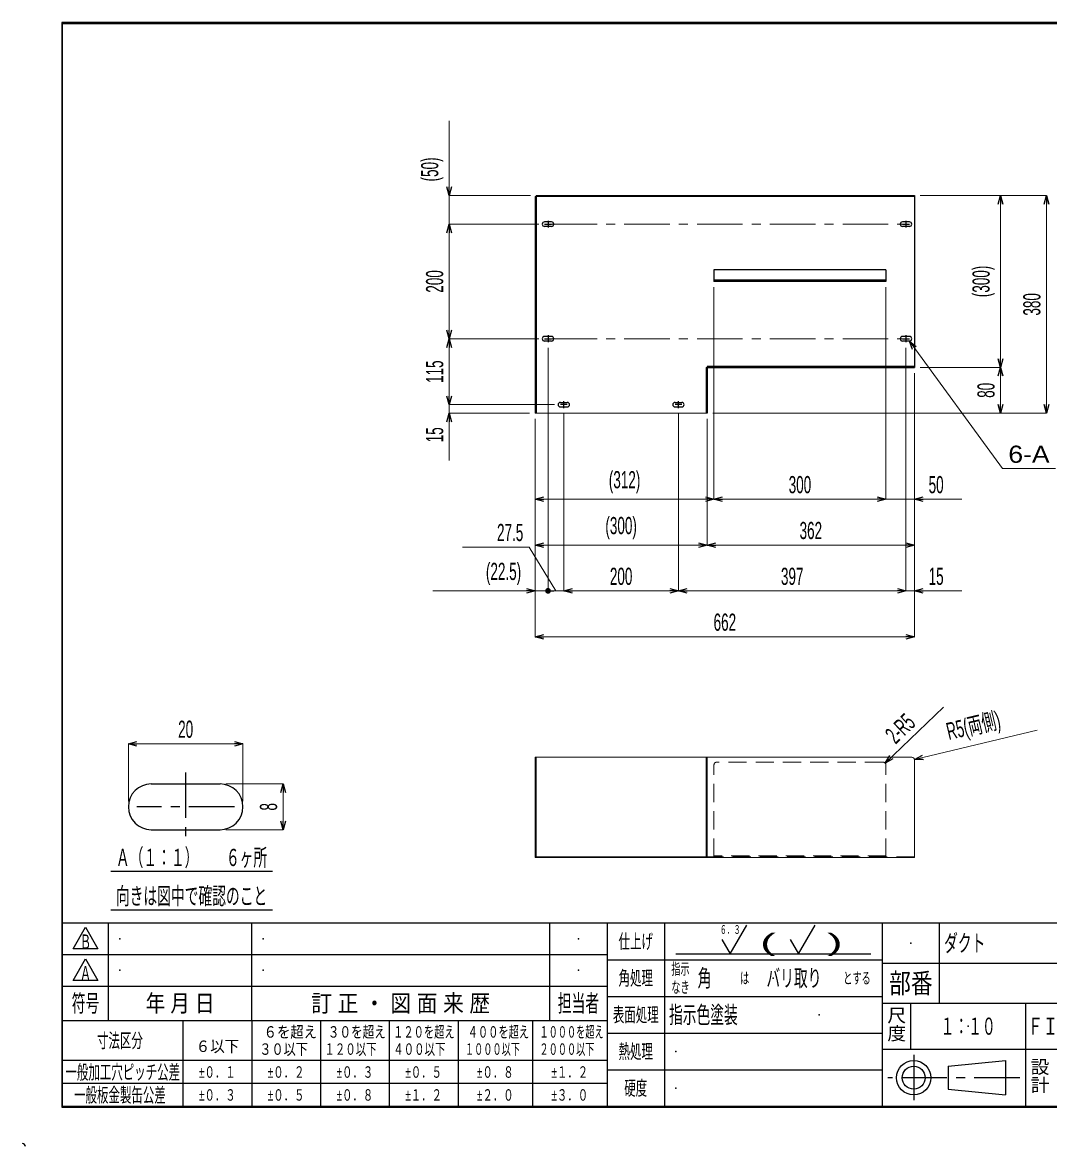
# Model space of a CAD drawing. Header units: millimetres. Extents: x -1485 to 1485, y -1050 to 1050.
# Drawn here: x -1485 to 309, y -1050 to 912 of the extents above; entities that cross this region are included whole.
import ezdxf
from ezdxf.enums import TextEntityAlignment as Align

# ---------------------------------------------------------------- set-up
doc = ezdxf.new("R2010")
doc.units = ezdxf.units.MM
doc.header["$LTSCALE"] = 2.5
doc.header["$PDSIZE"] = 1
doc.linetypes.add('CENTER', pattern=[50.8, 31.75, -6.35, 6.35, -6.35])
doc.linetypes.add('DASHED', pattern=[19.05, 12.7, -6.35])
for name, color, linetype in [('Layer0001', 7, 'Continuous'), ('Layer0012', 7, 'Continuous'), ('Layer0013', 7, 'Continuous'), ('Layer0014', 7, 'Continuous')]:
    doc.layers.add(name, color=color, linetype=linetype)
doc.styles.add('dcStyle0', font='ＭＳ Ｐゴシック', dxfattribs={"width": 0.6})
doc.styles.add('dcStyle1', font='@ＭＳ Ｐゴシック', dxfattribs={"width": 0.8})
doc.dimstyles.new('dc_Radial01', dxfattribs={"dimtxt": 30, "dimasz": 15.00113, "dimexe": 0, "dimexo": 10, "dimgap": 10, "dimtad": 3, "dimdec": 1, "dimdsep": 46, "dimtxsty": 'dcStyle0', "dimblk1": 'OPEN30', "dimblk2": 'OPEN30', "dimsah": 1, "dimcen": 0.09, "dimclrd": 4, "dimclre": 4, "dimclrt": 4, "dimadec": 0, "dimazin": 2, "dimtfac": 1, "dimtdec": 4, "dimtofl": 0, "dimtmove": 0, "dimatfit": 3, "dimfxl": 1, "dimarcsym": 1})
doc.dimstyles.new('dc_Rotated', dxfattribs={"dimtxt": 30, "dimasz": 15.00113, "dimexe": 0, "dimexo": 10, "dimgap": 10, "dimtad": 3, "dimdec": 1, "dimdsep": 46, "dimtxsty": 'dcStyle0', "dimblk1": 'OPEN30', "dimblk2": 'OPEN30', "dimsah": 1, "dimcen": 0.09, "dimclrd": 4, "dimclre": 4, "dimclrt": 4, "dimadec": 0, "dimazin": 2, "dimtfac": 1, "dimtdec": 4, "dimtmove": 0, "dimatfit": 3, "dimfxl": 1, "dimarcsym": 1})
doc.dimstyles.new('dc_Rotated_F4', dxfattribs={"dimtxt": 30, "dimasz": 15.00113, "dimexe": 0, "dimexo": 10, "dimgap": 10, "dimtad": 3, "dimdec": 1, "dimdsep": 46, "dimtxsty": 'dcStyle0', "dimblk1": 'OPEN30', "dimblk2": 'OPEN30', "dimsah": 1, "dimcen": 0.09, "dimclrd": 4, "dimclre": 4, "dimclrt": 4, "dimadec": 0, "dimazin": 2, "dimtfac": 1, "dimtdec": 4, "dimtmove": 1, "dimatfit": 3, "dimfxl": 1, "dimarcsym": 1})

# ---------------------------------------------------------------- blocks, each defined once
blk = doc.blocks.new('DC_GROUP_AAD6-2746_1')
at = {"layer": 'Layer0014', "color": 2, "style": 'dcStyle0'}
for s, width, p, p2 in [('指示', 0.55, (-353, -750), (-321, -750)), ('は', 0.55, (-233, -766), (-217, -766)), ('とする', 0.637211, (-53, -766), (-5, -766)), ('なき', 0.629933, (-353, -782), (-321, -782))]:
    blk.add_text(s, height=20, dxfattribs=dict(at, width=width)).set_placement(p, p2, align=Align.FIT)
blk = doc.blocks.new('DC_GROUP_AAD6-2746_4')
at = {"layer": 'Layer0014', "color": 2, "linetype": 'Continuous', "lineweight": 25}
for p, q in [((-1396.7, -760), (-1375, -722.5)), ((-1375, -722.5), (-1353.3, -760)), ((-1353.3, -760), (-1396.7, -760))]:
    blk.add_line(p, q, dxfattribs=at)
at = {"layer": 'Layer0014', "color": 2, "style": 'dcStyle0', "width": 0.769682}
blk.add_text('Ａ', height=25, dxfattribs=at).set_placement((-1385, -760), (-1365, -760), align=Align.FIT)
blk = doc.blocks.new('DC_GROUP_AAD6-2746_5')
at = {"layer": 'Layer0014', "color": 2, "linetype": 'Continuous', "lineweight": 25}
for p, q in [((-1396.7, -705), (-1375, -667.5)), ((-1375, -667.5), (-1353.3, -705)), ((-1353.3, -705), (-1396.7, -705))]:
    blk.add_line(p, q, dxfattribs=at)
at = {"layer": 'Layer0014', "color": 2, "style": 'dcStyle0', "width": 0.707699}
blk.add_text('Ｂ', height=25, dxfattribs=at).set_placement((-1385, -705), (-1365, -705), align=Align.FIT)
blk = doc.blocks.new('DC_GROUP_AAD6-2746_2')
at = {"layer": 'Layer0013', "color": 4, "linetype": 'Continuous', "lineweight": 25}
for p, q in [((-250.2, -714), (-221.3, -664)), ((-264.6, -689), (-250.2, -714))]:
    blk.add_line(p, q, dxfattribs=at)
at = {"layer": 'Layer0013', "color": 4, "style": 'dcStyle0', "width": 0.812153}
blk.add_text('６．３', height=15, dxfattribs=at).set_placement((-268.2, -679), (-232.2, -679), align=Align.FIT)
blk = doc.blocks.new('DC_GROUP_AAD6-2746_3')
at = {"layer": 'Layer0013', "color": 4, "linetype": 'Continuous', "lineweight": 25}
for p, q in [((-131, -714), (-102.1, -664)), ((-145.4, -689), (-131, -714))]:
    blk.add_line(p, q, dxfattribs=at)
blk = doc.blocks.new('DC_GROUP_AAD6-2746_7')
at = {"layer": 'Layer0013', "color": 4, "linetype": 'Continuous', "lineweight": 25}
blk.add_line((-1331, -636.7), (-1049, -636.7), dxfattribs=at)
at = {"layer": 'Layer0013', "color": 4, "style": 'dcStyle0', "width": 0.586877}
blk.add_text('向きは図中で確認のこと', height=30, dxfattribs=at).set_placement((-1322, -627.7), (-1058, -627.7), align=Align.FIT)
blk = doc.blocks.new('DC_GROUP_AAD6-2746_8')
at = {"layer": 'Layer0013', "color": 4, "linetype": 'Continuous', "lineweight": 25}
blk.add_line((-1331, -569.5), (-1049, -569.5), dxfattribs=at)
at = {"layer": 'Layer0013', "color": 4, "style": 'dcStyle0', "width": 0.820741}
blk.add_text('Ａ（１：１）\u3000\u3000６ヶ所', height=30, dxfattribs=at).set_placement((-1322, -560.5), (-1058, -560.5), align=Align.FIT)
blk = doc.blocks.new('_Open30')
at = {"color": 0, "linetype": 'ByBlock', "lineweight": -2}
for p, q in [((-1, 0.267949), (0, 0)), ((0, 0), (-1, -0.267949)), ((0, 0), (-1, 0))]:
    blk.add_line(p, q, dxfattribs=at)
blk = doc.blocks.new('DC_GROUP_AAD6-2746_18')
at = {"layer": 'Layer0013', "color": 4, "linetype": 'Continuous', "lineweight": 13}
for p, q in [((62.4, 355.6), (225.1, 133.1)), ((225.1, 133.1), (317.1, 133.1))]:
    blk.add_line(p, q, dxfattribs=at)
at = {"layer": 'Layer0013', "color": 4, "xscale": 15.00115266964712, "yscale": 15.00081580252128, "rotation": 126.1925548073526}
blk.add_blockref('_Open30', (62.4, 355.6), dxfattribs=at)
at = {"layer": 'Layer0013', "color": 4, "style": 'dcStyle0', "width": 1.010573}
blk.add_text('6-A', height=30, dxfattribs=at).set_placement((235.1, 143.1), (307.1, 143.1), align=Align.FIT)
blk = doc.blocks.new('DC_GROUP_AAD6-2746_6')
at = {"color": 2, "linetype": 'CENTER', "lineweight": 25}
for p, q in [((-1200.3, -397.2), (-1200.3, -517.2)), ((-1200.3, -397.2), (-1200.3, -517.2)), ((-1115.3, -457.2), (-1285.3, -457.2))]:
    blk.add_line(p, q, dxfattribs=at)
at = {"color": 3, "linetype": 'Continuous', "lineweight": 25}
for p, q in [((-1260.3, -417.2), (-1140.3, -417.2)), ((-1260.3, -497.2), (-1140.3, -497.2))]:
    blk.add_line(p, q, dxfattribs=at)
for centre, start, end in [((-1260.3, -457.2), 90, 270), ((-1140.3, -457.2), 270, 90)]:
    blk.add_arc(centre, 40, start, end, dxfattribs=at)
blk = doc.blocks.new('DC_GROUP_AAD6-2746_9')
at = {"color": 3, "linetype": 'Continuous', "lineweight": 25}
for p, q in [((62.5, 363.6), (50.5, 363.6)), ((62.5, 355.6), (50.5, 355.6))]:
    blk.add_line(p, q, dxfattribs=at)
at = {"color": 2, "linetype": 'CENTER', "lineweight": 25}
for p, q in [((50.5, 359.6), (62.5, 359.6)), ((56.5, 365.6), (56.5, 353.6))]:
    blk.add_line(p, q, dxfattribs=at)
at = {"color": 3, "linetype": 'Continuous', "lineweight": 25}
for centre, start, end in [((50.5, 359.6), 90, 270), ((62.5, 359.6), 270, 90)]:
    blk.add_arc(centre, 4, start, end, dxfattribs=at)
blk = doc.blocks.new('DC_GROUP_AAD6-2746_10')
at = {"color": 3, "linetype": 'Continuous', "lineweight": 25}
for p, q in [((62.5, 563.6), (50.5, 563.6)), ((62.5, 555.6), (50.5, 555.6))]:
    blk.add_line(p, q, dxfattribs=at)
at = {"color": 2, "linetype": 'CENTER', "lineweight": 25}
for p, q in [((50.5, 559.6), (62.5, 559.6)), ((56.5, 565.6), (56.5, 553.6))]:
    blk.add_line(p, q, dxfattribs=at)
at = {"color": 3, "linetype": 'Continuous', "lineweight": 25}
for centre, start, end in [((50.5, 559.6), 90, 270), ((62.5, 559.6), 270, 90)]:
    blk.add_arc(centre, 4, start, end, dxfattribs=at)
blk = doc.blocks.new('DC_GROUP_AAD6-2746_11')
at = {"color": 3, "linetype": 'Continuous', "lineweight": 25}
for p, q in [((-546.5, 248.6), (-534.5, 248.6)), ((-546.5, 240.6), (-534.5, 240.6))]:
    blk.add_line(p, q, dxfattribs=at)
at = {"color": 2, "linetype": 'CENTER', "lineweight": 25}
for p, q in [((-534.5, 244.6), (-546.5, 244.6)), ((-540.5, 238.6), (-540.5, 250.6))]:
    blk.add_line(p, q, dxfattribs=at)
at = {"color": 3, "linetype": 'Continuous', "lineweight": 25}
for centre, start, end in [((-546.5, 244.6), 90, 270), ((-534.5, 244.6), 270, 90)]:
    blk.add_arc(centre, 4, start, end, dxfattribs=at)
blk = doc.blocks.new('DC_GROUP_AAD6-2746_12')
at = {"color": 3, "linetype": 'Continuous', "lineweight": 25}
for p, q in [((-346.5, 248.6), (-334.5, 248.6)), ((-346.5, 240.6), (-334.5, 240.6))]:
    blk.add_line(p, q, dxfattribs=at)
at = {"color": 2, "linetype": 'CENTER', "lineweight": 25}
for p, q in [((-334.5, 244.6), (-346.5, 244.6)), ((-340.5, 238.6), (-340.5, 250.6))]:
    blk.add_line(p, q, dxfattribs=at)
at = {"color": 3, "linetype": 'Continuous', "lineweight": 25}
for centre, start, end in [((-346.5, 244.6), 90, 270), ((-334.5, 244.6), 270, 90)]:
    blk.add_arc(centre, 4, start, end, dxfattribs=at)
blk = doc.blocks.new('DC_GROUP_AAD6-2746_13')
at = {"color": 3, "linetype": 'Continuous', "lineweight": 25}
for p, q in [((-562, 363.6), (-574, 363.6)), ((-562, 355.6), (-574, 355.6))]:
    blk.add_line(p, q, dxfattribs=at)
at = {"color": 2, "linetype": 'CENTER', "lineweight": 25}
for p, q in [((-574, 359.6), (-562, 359.6)), ((-568, 365.6), (-568, 353.6))]:
    blk.add_line(p, q, dxfattribs=at)
at = {"color": 3, "linetype": 'Continuous', "lineweight": 25}
for centre, start, end in [((-574, 359.6), 90, 270), ((-562, 359.6), 270, 90)]:
    blk.add_arc(centre, 4, start, end, dxfattribs=at)
blk = doc.blocks.new('DC_GROUP_AAD6-2746_14')
at = {"color": 3, "linetype": 'Continuous', "lineweight": 25}
for p, q in [((-562, 563.6), (-574, 563.6)), ((-562, 555.6), (-574, 555.6))]:
    blk.add_line(p, q, dxfattribs=at)
at = {"color": 2, "linetype": 'CENTER', "lineweight": 25}
for p, q in [((-574, 559.6), (-562, 559.6)), ((-568, 565.6), (-568, 553.6))]:
    blk.add_line(p, q, dxfattribs=at)
at = {"color": 3, "linetype": 'Continuous', "lineweight": 25}
for centre, start, end in [((-574, 559.6), 90, 270), ((-562, 559.6), 270, 90)]:
    blk.add_arc(centre, 4, start, end, dxfattribs=at)
blk = doc.blocks.new('DC_GROUP_AAD6-2746_16')
at = {"color": 3, "linetype": 'Continuous', "lineweight": 18}
for p, q in [((-590.5, -545.8), (-590.5, -370.8)), ((-590.5, -370.8), (-588.9, -370.8)), ((-588.9, -370.8), (-588.9, -545.8)), ((-588.9, -545.8), (-590.5, -545.8))]:
    blk.add_line(p, q, dxfattribs=at)
blk = doc.blocks.new('DC_GROUP_AAD6-2746_21')
at = {"color": 3, "linetype": 'Continuous', "lineweight": 25}
for p, q in [((-588.9, 609.6), (-588.9, 229.6)), ((-590.5, 608), (-590.5, 229.6)), ((-292.1, 309.6), (-292.1, 229.6)), ((-290.5, 311.2), (-290.5, 229.6))]:
    blk.add_line(p, q, dxfattribs=at)
blk = doc.blocks.new('DC_GROUP_AAD6-2746_20')
at = {"linetype": 'Continuous'}
blk.add_blockref('DC_GROUP_AAD6-2746_21', (0, 0), dxfattribs=at)
blk = doc.blocks.new('DC_GROUP_AAD6-2746_22')
at = {"color": 3, "linetype": 'Continuous', "lineweight": 18}
for p, q in [((71.5, 609.6), (-588.9, 609.6)), ((-590.5, 608), (71.5, 608))]:
    blk.add_line(p, q, dxfattribs=at)
blk = doc.blocks.new('DC_GROUP_AAD6-2746_19')
at = {"linetype": 'Continuous'}
for name in ['DC_GROUP_AAD6-2746_20', 'DC_GROUP_AAD6-2746_22']:
    blk.add_blockref(name, (0, 0), dxfattribs=at)
blk = doc.blocks.new('*D7')
at = {"layer": 'Layer0012', "color": 4, "linetype": 'Continuous', "lineweight": 13}
for p, q in [((-1300.3, -347.2), (-1100.3, -347.2)), ((-1300.3, -447.2), (-1300.3, -347.2)), ((-1100.3, -447.2), (-1100.3, -347.2))]:
    blk.add_line(p, q, dxfattribs=at)
at = {"layer": 'Layer0012', "color": 4, "xscale": 15.00115266964712, "yscale": 15.00081580252128}
for p, rotation in [((-1300.3, -347.2), 180), ((-1100.3, -347.2), 360)]:
    blk.add_blockref('_Open30', p, dxfattribs=dict(at, rotation=rotation))
at = {"layer": 'Layer0012', "color": 4, "insert": (-1200.3, -337.2), "char_height": 30, "attachment_point": 8, "style": 'dcStyle0'}
blk.add_mtext('\\T1.00;20', dxfattribs=at)
blk = doc.blocks.new('*D8')
at = {"layer": 'Layer0012', "color": 4, "linetype": 'Continuous', "lineweight": 13}
for p, q in [((-1130.3, -417.2), (-1030.3, -417.2)), ((-1030.3, -497.2), (-1030.3, -417.2)), ((-1130.3, -497.2), (-1030.3, -497.2))]:
    blk.add_line(p, q, dxfattribs=at)
at = {"layer": 'Layer0012', "color": 4, "xscale": 15.00115266964712, "yscale": 15.00081580252128}
for p, rotation in [((-1030.3, -417.2), 90), ((-1030.3, -497.2), 270)]:
    blk.add_blockref('_Open30', p, dxfattribs=dict(at, rotation=rotation))
at = {"layer": 'Layer0012', "color": 4, "insert": (-1040.3, -457.2), "char_height": 30, "attachment_point": 8, "rotation": 90, "style": 'dcStyle0'}
blk.add_mtext('\\T1.00;8', dxfattribs=at)
blk = doc.blocks.new('*D20')
at = {"layer": 'Layer0012', "color": 4, "linetype": 'Continuous', "lineweight": 13}
blk.add_line((285.5, -323.7), (71.4, -374.7), dxfattribs=at)
at = {"layer": 'Layer0012', "color": 4, "xscale": 15.00115266964712, "yscale": 15.00081580252128, "rotation": 193.3942299783311}
blk.add_blockref('_Open30', (71.4, -374.7), dxfattribs=at)
at = {"layer": 'Layer0012', "color": 4, "insert": (133.4, -349.6), "char_height": 30, "attachment_point": 7, "rotation": 13.3942, "style": 'dcStyle0'}
blk.add_mtext('\\T1.00;R5(両側)', dxfattribs=at)
blk = doc.blocks.new('*D21')
at = {"layer": 'Layer0012', "color": 4, "linetype": 'Continuous', "lineweight": 13}
blk.add_line((122.2, -283.3), (20.2, -380.8), dxfattribs=at)
at = {"layer": 'Layer0012', "color": 4, "xscale": 15.00115266964712, "yscale": 15.00081580252128, "rotation": 223.7067398718493}
blk.add_blockref('_Open30', (20.2, -380.8), dxfattribs=at)
at = {"layer": 'Layer0012', "color": 4, "insert": (38.6, -349.3), "char_height": 30, "attachment_point": 7, "rotation": 43.7067, "style": 'dcStyle0'}
blk.add_mtext('\\T1.00;2-R5', dxfattribs=at)
blk = doc.blocks.new('*D30')
at = {"layer": 'Layer0012', "color": 4, "linetype": 'Continuous', "lineweight": 13}
for p, q in [((-568, 343.6), (-568, -80.4)), ((-590.5, 219.6), (-590.5, -80.4)), ((-768.9, -80.4), (-590.5, -80.4)), ((-590.5, -80.4), (-568, -80.4))]:
    blk.add_line(p, q, dxfattribs=at)
at = {"layer": 'Layer0012', "color": 4, "xscale": 15.00115266964712, "yscale": 15.00081580252128, "rotation": 360}
blk.add_blockref('_Open30', (-590.5, -80.4), dxfattribs=at)
at = {"layer": 'Layer0012', "color": 4, "insert": (-614.9, -70.4), "char_height": 30, "attachment_point": 9, "style": 'dcStyle0'}
blk.add_mtext('\\T1.00;(22.5)', dxfattribs=at)
blk = doc.blocks.new('_Dot')
at = {"color": 0, "linetype": 'ByBlock', "lineweight": -2}
blk.add_line((-0.5, 0), (-1, 0), dxfattribs=at)
at = {"color": 0, "linetype": 'ByBlock', "const_width": 0.5}
blk.add_lwpolyline([(-0.25, 0, 1), (0.25, 0, 1)], format="xyb", close=True, dxfattribs=at)
blk = doc.blocks.new('*D31')
at = {"layer": 'Layer0012', "color": 4, "linetype": 'Continuous', "lineweight": 13}
for p, q in [((-568, 343.6), (-568, -80.4)), ((-540.5, 228.6), (-540.5, -80.4)), ((-717.2, -3.9), (-601.2, -3.9)), ((-601.2, -3.9), (-554.2, -80.4)), ((-568, -80.4), (-540.5, -80.4))]:
    blk.add_line(p, q, dxfattribs=at)
at = {"layer": 'Layer0012', "color": 4, "xscale": 10, "yscale": 10, "rotation": 180}
blk.add_blockref('_Dot', (-568, -80.4), dxfattribs=at)
at = {"layer": 'Layer0012', "color": 4, "insert": (-611.2, 6.1), "char_height": 30, "attachment_point": 9, "style": 'dcStyle0'}
blk.add_mtext('\\T1.00;27.5', dxfattribs=at)
blk = doc.blocks.new('*D32')
at = {"layer": 'Layer0012', "color": 4, "linetype": 'Continuous', "lineweight": 13}
for p, q in [((-540.5, 228.6), (-540.5, -80.4)), ((-340.5, 228.6), (-340.5, -80.4)), ((-540.5, -80.4), (-340.5, -80.4))]:
    blk.add_line(p, q, dxfattribs=at)
at = {"layer": 'Layer0012', "color": 4, "xscale": 15.00115266964712, "yscale": 15.00081580252128}
for p, rotation in [((-540.5, -80.4), 180), ((-340.5, -80.4), 360)]:
    blk.add_blockref('_Open30', p, dxfattribs=dict(at, rotation=rotation))
at = {"layer": 'Layer0012', "color": 4, "insert": (-440.5, -70.4), "char_height": 30, "attachment_point": 8, "style": 'dcStyle0'}
blk.add_mtext('\\T1.00;200', dxfattribs=at)
blk = doc.blocks.new('*D33')
at = {"layer": 'Layer0012', "color": 4, "linetype": 'Continuous', "lineweight": 13}
for p, q in [((56.5, 343.6), (56.5, -80.4)), ((-340.5, 228.6), (-340.5, -80.4)), ((-340.5, -80.4), (56.5, -80.4))]:
    blk.add_line(p, q, dxfattribs=at)
at = {"layer": 'Layer0012', "color": 4, "xscale": 15.00115266964712, "yscale": 15.00081580252128}
for p, rotation in [((-340.5, -80.4), 180), ((56.5, -80.4), 360)]:
    blk.add_blockref('_Open30', p, dxfattribs=dict(at, rotation=rotation))
at = {"layer": 'Layer0012', "color": 4, "insert": (-142, -70.4), "char_height": 30, "attachment_point": 8, "style": 'dcStyle0'}
blk.add_mtext('\\T1.00;397', dxfattribs=at)
blk = doc.blocks.new('*D34')
at = {"layer": 'Layer0012', "color": 4, "linetype": 'Continuous', "lineweight": 13}
for p, q in [((56.5, 343.6), (56.5, -80.4)), ((71.5, 299.6), (71.5, -80.4)), ((56.5, -80.4), (71.5, -80.4)), ((154, -80.4), (71.5, -80.4))]:
    blk.add_line(p, q, dxfattribs=at)
at = {"layer": 'Layer0012', "color": 4, "xscale": 15.00115266964712, "yscale": 15.00081580252128, "rotation": 180}
blk.add_blockref('_Open30', (71.5, -80.4), dxfattribs=at)
at = {"layer": 'Layer0012', "color": 4, "insert": (96, -70.4), "char_height": 30, "attachment_point": 7, "style": 'dcStyle0'}
blk.add_mtext('\\T1.00;15', dxfattribs=at)
blk = doc.blocks.new('*D35')
at = {"layer": 'Layer0012', "color": 4, "linetype": 'Continuous', "lineweight": 13}
for p, q in [((71.5, 299.6), (71.5, -160.4)), ((-590.5, 219.6), (-590.5, -160.4)), ((-590.5, -160.4), (71.5, -160.4))]:
    blk.add_line(p, q, dxfattribs=at)
at = {"layer": 'Layer0012', "color": 4, "xscale": 15.00115266964712, "yscale": 15.00081580252128}
for p, rotation in [((-590.5, -160.4), 180), ((71.5, -160.4), 360)]:
    blk.add_blockref('_Open30', p, dxfattribs=dict(at, rotation=rotation))
at = {"layer": 'Layer0012', "color": 4, "insert": (-259.5, -150.4), "char_height": 30, "attachment_point": 8, "style": 'dcStyle0'}
blk.add_mtext('\\T1.00;662', dxfattribs=at)
blk = doc.blocks.new('*D36')
at = {"layer": 'Layer0012', "color": 4, "linetype": 'Continuous', "lineweight": 13}
for p, q in [((-740.5, 229.6), (-740.5, 244.6)), ((-556.5, 244.6), (-740.5, 244.6)), ((-600.5, 229.6), (-740.5, 229.6)), ((-740.5, 147.1), (-740.5, 229.6))]:
    blk.add_line(p, q, dxfattribs=at)
at = {"layer": 'Layer0012', "color": 4, "xscale": 15.00115266964712, "yscale": 15.00081580252128, "rotation": 90}
blk.add_blockref('_Open30', (-740.5, 229.6), dxfattribs=at)
at = {"layer": 'Layer0012', "color": 4, "insert": (-750.5, 205.1), "char_height": 30, "attachment_point": 9, "rotation": 90, "style": 'dcStyle0'}
blk.add_mtext('\\T1.00;15', dxfattribs=at)
blk = doc.blocks.new('*D37')
at = {"layer": 'Layer0012', "color": 4, "linetype": 'Continuous', "lineweight": 13}
for p, q in [((-740.5, 244.6), (-740.5, 359.6)), ((-584, 359.6), (-740.5, 359.6)), ((-556.5, 244.6), (-740.5, 244.6))]:
    blk.add_line(p, q, dxfattribs=at)
at = {"layer": 'Layer0012', "color": 4, "xscale": 15.00115266964712, "yscale": 15.00081580252128}
for p, rotation in [((-740.5, 359.6), 90), ((-740.5, 244.6), 270)]:
    blk.add_blockref('_Open30', p, dxfattribs=dict(at, rotation=rotation))
at = {"layer": 'Layer0012', "color": 4, "insert": (-750.5, 302.1), "char_height": 30, "attachment_point": 8, "rotation": 90, "style": 'dcStyle0'}
blk.add_mtext('\\T1.00;115', dxfattribs=at)
blk = doc.blocks.new('*D38')
at = {"layer": 'Layer0012', "color": 4, "linetype": 'Continuous', "lineweight": 13}
for p, q in [((-740.5, 359.6), (-740.5, 559.6)), ((-584, 559.6), (-740.5, 559.6)), ((-584, 359.6), (-740.5, 359.6))]:
    blk.add_line(p, q, dxfattribs=at)
at = {"layer": 'Layer0012', "color": 4, "xscale": 15.00115266964712, "yscale": 15.00081580252128}
for p, rotation in [((-740.5, 559.6), 90), ((-740.5, 359.6), 270)]:
    blk.add_blockref('_Open30', p, dxfattribs=dict(at, rotation=rotation))
at = {"layer": 'Layer0012', "color": 4, "insert": (-750.5, 459.6), "char_height": 30, "attachment_point": 8, "rotation": 90, "style": 'dcStyle0'}
blk.add_mtext('\\T1.00;200', dxfattribs=at)
blk = doc.blocks.new('*D39')
at = {"layer": 'Layer0012', "color": 4, "linetype": 'Continuous', "lineweight": 13}
for p, q in [((-740.5, 740.1), (-740.5, 609.6)), ((-740.5, 559.6), (-740.5, 609.6)), ((-598.9, 609.6), (-740.5, 609.6)), ((-584, 559.6), (-740.5, 559.6))]:
    blk.add_line(p, q, dxfattribs=at)
at = {"layer": 'Layer0012', "color": 4, "xscale": 15.00115266964712, "yscale": 15.00081580252128, "rotation": 270}
blk.add_blockref('_Open30', (-740.5, 609.6), dxfattribs=at)
at = {"layer": 'Layer0012', "color": 4, "insert": (-750.5, 634.1), "char_height": 30, "attachment_point": 7, "rotation": 90, "style": 'dcStyle0'}
blk.add_mtext('\\T1.00;(50)', dxfattribs=at)
blk = doc.blocks.new('*D40')
at = {"layer": 'Layer0012', "color": 4, "linetype": 'Continuous', "lineweight": 13}
for p, q in [((81.5, 609.6), (301.5, 609.6)), ((301.5, 229.6), (301.5, 609.6)), ((-280.5, 229.6), (301.5, 229.6))]:
    blk.add_line(p, q, dxfattribs=at)
at = {"layer": 'Layer0012', "color": 4, "xscale": 15.00115266964712, "yscale": 15.00081580252128}
for p, rotation in [((301.5, 609.6), 90), ((301.5, 229.6), 270)]:
    blk.add_blockref('_Open30', p, dxfattribs=dict(at, rotation=rotation))
at = {"layer": 'Layer0012', "color": 4, "insert": (291.5, 419.6), "char_height": 30, "attachment_point": 8, "rotation": 90, "style": 'dcStyle0'}
blk.add_mtext('\\T1.00;380', dxfattribs=at)
blk = doc.blocks.new('*D43')
at = {"layer": 'Layer0012', "color": 4, "linetype": 'Continuous', "lineweight": 13}
for p, q in [((-278.5, 449.6), (-278.5, 79.6)), ((-590.5, 219.6), (-590.5, 79.6)), ((-590.5, 79.6), (-278.5, 79.6))]:
    blk.add_line(p, q, dxfattribs=at)
at = {"layer": 'Layer0012', "color": 4, "xscale": 15.00115266964712, "yscale": 15.00081580252128}
for p, rotation in [((-590.5, 79.6), 180), ((-278.5, 79.6), 360)]:
    blk.add_blockref('_Open30', p, dxfattribs=dict(at, rotation=rotation))
at = {"layer": 'Layer0012', "color": 4, "insert": (-434.5, 89.6), "char_height": 30, "attachment_point": 8, "style": 'dcStyle0'}
blk.add_mtext('\\T1.00;(312)', dxfattribs=at)
blk = doc.blocks.new('*D44')
at = {"layer": 'Layer0012', "color": 4, "linetype": 'Continuous', "lineweight": 13}
for p, q in [((-278.5, 449.6), (-278.5, 79.6)), ((21.5, 449.6), (21.5, 79.6)), ((-278.5, 79.6), (21.5, 79.6))]:
    blk.add_line(p, q, dxfattribs=at)
at = {"layer": 'Layer0012', "color": 4, "xscale": 15.00115266964712, "yscale": 15.00081580252128}
for p, rotation in [((-278.5, 79.6), 180), ((21.5, 79.6), 360)]:
    blk.add_blockref('_Open30', p, dxfattribs=dict(at, rotation=rotation))
at = {"layer": 'Layer0012', "color": 4, "insert": (-128.5, 89.6), "char_height": 30, "attachment_point": 8, "style": 'dcStyle0'}
blk.add_mtext('\\T1.00;300', dxfattribs=at)
blk = doc.blocks.new('*D45')
at = {"layer": 'Layer0012', "color": 4, "linetype": 'Continuous', "lineweight": 13}
for p, q in [((21.5, 449.6), (21.5, 79.6)), ((71.5, 299.6), (71.5, 79.6)), ((21.5, 79.6), (71.5, 79.6)), ((154, 79.6), (71.5, 79.6))]:
    blk.add_line(p, q, dxfattribs=at)
at = {"layer": 'Layer0012', "color": 4, "xscale": 15.00115266964712, "yscale": 15.00081580252128, "rotation": 180}
blk.add_blockref('_Open30', (71.5, 79.6), dxfattribs=at)
at = {"layer": 'Layer0012', "color": 4, "insert": (96, 89.6), "char_height": 30, "attachment_point": 7, "style": 'dcStyle0'}
blk.add_mtext('\\T1.00;50', dxfattribs=at)
blk = doc.blocks.new('*D59')
at = {"layer": 'Layer0012', "color": 4, "linetype": 'Continuous', "lineweight": 13}
for p, q in [((-590.5, 219.6), (-590.5, -0.4)), ((-290.5, 219.6), (-290.5, -0.4)), ((-590.5, -0.4), (-290.5, -0.4))]:
    blk.add_line(p, q, dxfattribs=at)
at = {"layer": 'Layer0012', "color": 4, "xscale": 15.00115266964712, "yscale": 15.00081580252128}
for p, rotation in [((-590.5, -0.4), 180), ((-290.5, -0.4), 360)]:
    blk.add_blockref('_Open30', p, dxfattribs=dict(at, rotation=rotation))
at = {"layer": 'Layer0012', "color": 4, "insert": (-440.5, 9.6), "char_height": 30, "attachment_point": 8, "style": 'dcStyle0'}
blk.add_mtext('\\T1.00;(300)', dxfattribs=at)
blk = doc.blocks.new('*D60')
at = {"layer": 'Layer0012', "color": 4, "linetype": 'Continuous', "lineweight": 13}
for p, q in [((71.5, 299.6), (71.5, -0.4)), ((-290.5, 219.6), (-290.5, -0.4)), ((-290.5, -0.4), (71.5, -0.4))]:
    blk.add_line(p, q, dxfattribs=at)
at = {"layer": 'Layer0012', "color": 4, "xscale": 15.00115266964712, "yscale": 15.00081580252128}
for p, rotation in [((-290.5, -0.4), 180), ((71.5, -0.4), 360)]:
    blk.add_blockref('_Open30', p, dxfattribs=dict(at, rotation=rotation))
at = {"layer": 'Layer0012', "color": 4, "insert": (-109.5, 9.6), "char_height": 30, "attachment_point": 8, "style": 'dcStyle0'}
blk.add_mtext('\\T1.00;362', dxfattribs=at)
blk = doc.blocks.new('*D61')
at = {"layer": 'Layer0012', "color": 4, "linetype": 'Continuous', "lineweight": 13}
for p, q in [((81.5, 309.6), (221.5, 309.6)), ((221.5, 229.6), (221.5, 309.6)), ((-280.5, 229.6), (221.5, 229.6))]:
    blk.add_line(p, q, dxfattribs=at)
at = {"layer": 'Layer0012', "color": 4, "xscale": 15.00115266964712, "yscale": 15.00081580252128}
for p, rotation in [((221.5, 309.6), 90), ((221.5, 229.6), 270)]:
    blk.add_blockref('_Open30', p, dxfattribs=dict(at, rotation=rotation))
at = {"layer": 'Layer0012', "color": 4, "insert": (211.5, 269.6), "char_height": 30, "attachment_point": 8, "rotation": 90, "style": 'dcStyle0'}
blk.add_mtext('\\T1.00;80', dxfattribs=at)
blk = doc.blocks.new('*D62')
at = {"layer": 'Layer0012', "color": 4, "linetype": 'Continuous', "lineweight": 13}
for p, q in [((81.5, 609.6), (221.5, 609.6)), ((221.5, 309.6), (221.5, 609.6)), ((81.5, 309.6), (221.5, 309.6))]:
    blk.add_line(p, q, dxfattribs=at)
at = {"layer": 'Layer0012', "color": 4, "xscale": 15.00115266964712, "yscale": 15.00081580252128}
for p, rotation in [((221.5, 609.6), 90), ((221.5, 309.6), 270)]:
    blk.add_blockref('_Open30', p, dxfattribs=dict(at, rotation=rotation))
at = {"layer": 'Layer0012', "color": 4, "insert": (211.5, 459.6), "char_height": 30, "attachment_point": 8, "rotation": 90, "style": 'dcStyle0'}
blk.add_mtext('\\T1.00;(300)', dxfattribs=at)
blk = doc.blocks.new('DC_GROUP_AAD6-2746_17')
at = {"layer": 'Layer0001', "color": 3, "linetype": 'DASHED', "lineweight": 18}
for p, q in [((-278.5, -544.2), (-278.5, -384.2)), ((16.5, -379.2), (-273.5, -379.2)), ((21.5, -544.2), (21.5, -384.2)), ((21.5, -542.6), (-278.5, -542.6))]:
    blk.add_line(p, q, dxfattribs=at)
for centre, start, end in [((-273.5, -384.2), 90, 180), ((16.5, -384.2), 360, 90)]:
    blk.add_arc(centre, 5, start, end, dxfattribs=at)

msp = doc.modelspace()

# ---------------------------------------------------------------- linework, layer by layer
at = {"color": 3, "linetype": 'Continuous', "lineweight": 18}
for p, q in [((71.54, 609.57), (34.54, 609.57)), ((71.54, 607.97), (34.54, 607.97)), ((-290.46, 229.57), (-590.46, 229.57)), ((-588.86, -370.83), (-588.86, -545.83)), ((-292.06, -370.83), (66.54, -370.83)), ((-588.86, -545.83), (-477.26, -545.83))]:
    msp.add_line(p, q, dxfattribs=at)
at = {"color": 3, "linetype": 'Continuous', "lineweight": 25}
for p, q in [((71.54, 609.57), (71.54, 309.57)), ((21.54, 479.57), (-278.46, 479.57)), ((-278.46, 479.57), (-278.46, 459.57)), ((21.54, 479.57), (21.54, 459.57)), ((21.54, 461.87), (-278.46, 461.87)), ((21.54, 459.57), (-278.46, 459.57)), ((-292.06, 309.57), (71.54, 309.57)), ((71.54, 311.17), (-290.46, 311.17))]:
    msp.add_line(p, q, dxfattribs=at)
at = {"color": 5, "linetype": 'CENTER', "lineweight": 13}
for p, q in [((-561.96, 559.57), (50.54, 559.57)), ((-561.96, 359.57), (50.54, 359.57))]:
    msp.add_line(p, q, dxfattribs=at)
at = {"color": 5, "linetype": 'Continuous', "lineweight": 13}
msp.add_line((-588.86, -370.83), (-292.06, -370.83), dxfattribs=at)
at = {"color": 3, "linetype": 'Continuous', "lineweight": 18}
msp.add_arc((66.54, -375.83), 5, 360, 90, dxfattribs=at)
at = {"layer": 'Layer0001', "color": 3, "linetype": 'Continuous', "lineweight": 18}
for p, q in [((-478.86, -370.83), (-477.26, -370.83)), ((-292.06, -545.83), (-292.06, -370.83)), ((-290.46, -545.83), (-290.46, -370.83)), ((71.54, -375.83), (71.54, -545.83)), ((-292.06, -544.23), (-588.86, -544.23)), ((-477.26, -545.83), (71.54, -545.83))]:
    msp.add_line(p, q, dxfattribs=at)
at = {"layer": 'Layer0001', "color": 3, "linetype": 'DASHED', "lineweight": 18}
msp.add_line((71.54, -544.23), (-292.06, -544.23), dxfattribs=at)
at = {"layer": 'Layer0014', "color": 3, "linetype": 'Continuous', "lineweight": 25}
for p, q in [((1416.5, 911.5), (-1416.5, 911.5)), ((-1416.5, 911.5), (-1416.5, -981.5)), ((-1415, -980), (-1415, 910)), ((-1415, 910), (1415, 910)), ((1415, -660), (-1415, -660)), ((-1335, -830), (-1335, -660)), ((-1085, -830), (-1085, -660)), ((-565, -830), (-565, -660)), ((-465, -660), (-465, -980)), ((15, -660), (15, -980)), ((115, -800), (115, -660)), ((-1415, -715), (-465, -715)), ((-465, -724), (15, -724)), ((15, -730), (1415, -730)), ((-1415, -770), (-465, -770)), ((-465, -788), (15, -788)), ((15, -800), (1415, -800)), ((265, -800), (265, -980)), ((-1415, -830), (-465, -830)), ((-1205, -830), (-1205, -980)), ((-465, -852), (15, -852)), ((15, -880), (1415, -880)), ((-465, -900), (-1415, -900)), ((130, -910), (230, -900)), ((230, -900), (230, -960)), ((-465, -916), (15, -916)), ((130, -910), (130, -950)), ((-465, -940), (-1415, -940)), ((130, -950), (230, -960)), ((1415, -980), (-1415, -980)), ((-1416.5, -981.5), (1416.5, -981.5))]:
    msp.add_line(p, q, dxfattribs=at)
at = {"layer": 'Layer0014', "color": 4, "linetype": 'Continuous', "lineweight": 25}
for p, q in [((-365, -660), (-365, -980)), ((-345, -714), (-5, -714)), ((65, -880), (65, -800)), ((-1085, -830), (-1085, -980)), ((-965, -830), (-965, -980)), ((-845, -830), (-845, -980)), ((-725, -830), (-725, -980)), ((-595, -830), (-595, -980))]:
    msp.add_line(p, q, dxfattribs=at)
at = {"layer": 'Layer0014', "color": 2, "linetype": 'CENTER', "lineweight": 25}
for p, q in [((70, -890), (70, -970)), ((255, -930), (25, -930))]:
    msp.add_line(p, q, dxfattribs=at)
at = {"layer": 'Layer0014', "color": 3, "linetype": 'Continuous', "lineweight": 25}
for radius in [30, 20]:
    msp.add_circle((70, -930), radius, dxfattribs=at)
at = {"layer": 'Layer0014', "color": 5, "linetype": 'Continuous', "lineweight": 25}
msp.add_arc((-1485, -1050), 5, 0, 90, dxfattribs=at)
at = {"layer": 'Layer0014', "color": 5, "linetype": 'Continuous'}
for p in [(-1315, -687.5), (-1065, -687.5), (-515, -687.5), (65, -695), (135, -695), (-1315, -742.5), (-1065, -742.5), (-515, -742.5), (-295, -756), (-175, -756), (-345, -820), (-95, -820), (165, -840), (-345, -884), (-345, -948)]:
    msp.add_point(p, dxfattribs=at)

# ---------------------------------------------------------------- block references
at = {"linetype": 'Continuous'}
for name in ['DC_GROUP_AAD6-2746_19', 'DC_GROUP_AAD6-2746_14', 'DC_GROUP_AAD6-2746_10', 'DC_GROUP_AAD6-2746_13', 'DC_GROUP_AAD6-2746_9', 'DC_GROUP_AAD6-2746_11', 'DC_GROUP_AAD6-2746_12', 'DC_GROUP_AAD6-2746_16', 'DC_GROUP_AAD6-2746_6']:
    msp.add_blockref(name, (0, 0), dxfattribs=at)
at = {"layer": 'Layer0001', "linetype": 'Continuous'}
msp.add_blockref('DC_GROUP_AAD6-2746_17', (0, 0), dxfattribs=at)
at = {"layer": 'Layer0013', "linetype": 'Continuous'}
for name in ['DC_GROUP_AAD6-2746_18', 'DC_GROUP_AAD6-2746_8', 'DC_GROUP_AAD6-2746_7', 'DC_GROUP_AAD6-2746_2', 'DC_GROUP_AAD6-2746_3']:
    msp.add_blockref(name, (0, 0), dxfattribs=at)
at = {"layer": 'Layer0014', "linetype": 'Continuous'}
for name in ['DC_GROUP_AAD6-2746_5', 'DC_GROUP_AAD6-2746_4', 'DC_GROUP_AAD6-2746_1']:
    msp.add_blockref(name, (0, 0), dxfattribs=at)

# ---------------------------------------------------------------- texts
at = {"layer": 'Layer0013', "color": 4, "style": 'dcStyle0'}
for s, width, p, p2 in [('(    )', 1.805192, (-198.01, -708.64), (-54.01, -708.64)), ('ダクト', 0.694787, (123, -710), (195, -710)), ('角', 0.55, (-307, -771), (-283, -771)), ('バリ取り', 0.629933, (-187, -771), (-91, -771)), ('指示色塗装', 0.55, (-357, -835), (-237, -835)), ('１：１０', 0.862443, (117, -855), (213, -855))]:
    msp.add_text(s, height=30, dxfattribs=dict(at, width=width)).set_placement(p, p2, align=Align.FIT)
at = {"layer": 'Layer0014', "color": 2, "style": 'dcStyle0'}
for s, height, width, p, p2 in [('仕上げ', 25, 0.553553, (-445, -704.5), (-385, -704.5)), ('角処理', 25, 0.55, (-445, -768.5), (-385, -768.5)), ('部番', 35, 0.746429, (27, -782.5), (103, -782.5)), ('符号', 30, 0.55, (-1399, -815), (-1351, -815)), ('年 月 日', 30, 0.761909, (-1270, -815), (-1150, -815)), ('訂 正 ・ 図 面 来 歴', 30, 0.858543, (-981, -815), (-669, -815)), ('担当者', 30, 0.55, (-551, -815), (-479, -815)), ('表面処理', 25, 0.55, (-455, -832.5), (-375, -832.5)), ('   ６を超え', 20, 0.883925, (-1083, -860), (-971, -860)), ('  ３０を超え', 20, 0.813175, (-963, -860), (-851, -860)), (' １２０を超え', 20, 0.752912, (-843, -860), (-731, -860)), (' ４００を超え', 20, 0.752912, (-713, -860), (-601, -860)), ('１０００を超え', 20, 0.700964, (-583, -860), (-471, -860)), ('ＦＩＬＥ Ｎｏ．', 30, 0.958586, (269, -855), (461, -855)), ('寸法区分', 25, 0.55, (-1355, -877.5), (-1275, -877.5)), ('   ６以下', 20, 0.917262, (-1203, -885), (-1107, -885)), ('  ３０以下', 20, 0.829851, (-1083, -890), (-987, -890)), (' １２０以下', 20, 0.75765, (-963, -890), (-867, -890)), (' ４００以下', 20, 0.75765, (-843, -890), (-747, -890)), ('１０００以下', 20, 0.697008, (-713, -890), (-617, -890)), ('２０００以下', 20, 0.697008, (-583, -890), (-487, -890)), ('熱処理', 25, 0.55, (-445, -896.5), (-385, -896.5)), ('一般加工穴ピッチ公差', 25, 0.578487, (-1410, -932.5), (-1210, -932.5)), ('±０．１', 20, 0.725681, (-1177, -930), (-1113, -930)), ('±０．２', 20, 0.725681, (-1057, -930), (-993, -930)), ('±０．３', 20, 0.725681, (-937, -930), (-873, -930)), ('±０．５', 20, 0.725681, (-817, -930), (-753, -930)), ('±０．８', 20, 0.725681, (-692, -930), (-628, -930)), ('±１．２', 20, 0.725681, (-562, -930), (-498, -930)), ('硬度', 25, 0.55, (-435, -960.5), (-395, -960.5)), ('一般板金製缶公差', 25, 0.55, (-1395, -972.5), (-1235, -972.5)), ('±０．３', 20, 0.725681, (-1177, -970), (-1113, -970)), ('±０．５', 20, 0.725681, (-1057, -970), (-993, -970)), ('±０．８', 20, 0.725681, (-937, -970), (-873, -970)), ('±１．２', 20, 0.725681, (-817, -970), (-753, -970)), ('±２．０', 20, 0.725681, (-692, -970), (-628, -970)), ('±３．０', 20, 0.725681, (-562, -970), (-498, -970))]:
    msp.add_text(s, height=height, dxfattribs=dict(at, width=width)).set_placement(p, p2, align=Align.FIT)
at = {"layer": 'Layer0014', "color": 2, "style": 'dcStyle1', "width": 0.9625}
for s, p in [('尺度', (28, -805)), ('設計', (278, -895))]:
    msp.add_text(s, height=24, rotation=270, dxfattribs=at).set_placement(p)

# ---------------------------------------------------------------- dimensions: what is measured, and where the dimension line sits
at = {"layer": 'Layer0012', "linetype": 'Continuous', "lineweight": 13}
for base, p1, p2, picture, middle in [((-740.46, 609.57), (-573.96, 559.57), (-588.86, 609.57), '*D39', (-740.46, 682.06)), ((221.54, 609.57), (71.54, 309.57), (71.54, 609.57), '*D62', (221.54, 459.57))]:
    dim = msp.add_linear_dim(base=base, p1=p1, p2=p2, angle=90, text='(<>)', dimstyle='dc_Rotated', override={"dimtxt": 30, "dimasz": 15.00113, "dimexe": 0, "dimexo": 10, "dimgap": 10, "dimtad": 3, "dimtih": 0, "dimtoh": 0, "dimdec": 1, "dimlfac": 1, "dimzin": 8, "dimtxsty": 'dcStyle0', "dimblk1": 'Open30', "dimblk2": 'Open30', "dimsah": 1, "dimclrd": 4, "dimclre": 4, "dimclrt": 4, "dimazin": 2, "dimtofl": 1, "dimtolj": 0, "dimtzin": 8, "dimarcsym": 1}, dxfattribs=at)
    dim.commit()
    dim.dimension.update_dxf_attribs({"geometry": picture, "text_midpoint": middle, "dimtype": 160})
for base, p1, p2, override, picture, middle in [((301.54, 609.57), (-290.46, 229.57), (71.54, 609.57), {"dimtxt": 30, "dimasz": 15.00113, "dimexe": 0, "dimexo": 10, "dimgap": 10, "dimtad": 3, "dimtih": 0, "dimtoh": 0, "dimdec": 1, "dimlfac": 1, "dimzin": 8, "dimtxsty": 'dcStyle0', "dimblk1": 'Open30', "dimblk2": 'Open30', "dimsah": 1, "dimclrd": 4, "dimclre": 4, "dimclrt": 4, "dimazin": 2, "dimtofl": 1, "dimtolj": 0, "dimtzin": 8, "dimarcsym": 1}, '*D40', (301.54, 419.57)), ((-740.46, 559.57), (-573.96, 359.57), (-573.96, 559.57), {"dimtxt": 30, "dimasz": 15.00113, "dimexe": 0, "dimexo": 10, "dimgap": 10, "dimtad": 3, "dimtih": 0, "dimtoh": 0, "dimdec": 1, "dimlfac": 1, "dimzin": 8, "dimtxsty": 'dcStyle0', "dimblk1": 'Open30', "dimblk2": 'Open30', "dimsah": 1, "dimclrd": 4, "dimclre": 4, "dimclrt": 4, "dimazin": 2, "dimtofl": 1, "dimtolj": 0, "dimtzin": 8, "dimarcsym": 1}, '*D38', (-740.46, 459.57)), ((-740.46, 359.57), (-546.46, 244.57), (-573.96, 359.57), {"dimtxt": 30, "dimasz": 15.00113, "dimexe": 0, "dimexo": 10, "dimgap": 10, "dimtad": 3, "dimtih": 0, "dimtoh": 0, "dimdec": 1, "dimlfac": 1, "dimzin": 8, "dimtxsty": 'dcStyle0', "dimblk1": 'Open30', "dimblk2": 'Open30', "dimsah": 1, "dimclrd": 4, "dimclre": 4, "dimclrt": 4, "dimazin": 2, "dimtofl": 1, "dimtolj": 0, "dimtzin": 8, "dimarcsym": 1}, '*D37', (-740.46, 302.07)), ((221.54, 309.57), (-290.46, 229.57), (71.54, 309.57), {"dimtxt": 30, "dimasz": 15.00113, "dimexe": 0, "dimexo": 10, "dimgap": 10, "dimtad": 3, "dimtih": 0, "dimtoh": 0, "dimdec": 1, "dimlfac": 1, "dimzin": 8, "dimtxsty": 'dcStyle0', "dimblk1": 'Open30', "dimblk2": 'Open30', "dimsah": 1, "dimclrd": 4, "dimclre": 4, "dimclrt": 4, "dimazin": 2, "dimtofl": 1, "dimtolj": 0, "dimtzin": 8, "dimarcsym": 1}, '*D61', (221.54, 269.57)), ((-740.46, 244.57), (-590.46, 229.57), (-546.46, 244.57), {"dimtxt": 30, "dimasz": 15.00113, "dimexe": 0, "dimexo": 10, "dimgap": 10, "dimtad": 3, "dimtih": 0, "dimtoh": 0, "dimdec": 1, "dimlfac": 1, "dimzin": 8, "dimtxsty": 'dcStyle0', "dimblk1": 'Open30', "dimblk2": 'Open30', "dimsah": 1, "dimclrd": 4, "dimclre": 4, "dimclrt": 4, "dimazin": 2, "dimtofl": 1, "dimtolj": 0, "dimtzin": 8, "dimarcsym": 1}, '*D36', (-740.46, 181.08)), ((-1030.25, -417.2), (-1140.25, -497.2), (-1140.25, -417.2), {"dimtxt": 30, "dimasz": 15.00113, "dimexe": 0, "dimexo": 10, "dimgap": 10, "dimtad": 3, "dimtih": 0, "dimtoh": 0, "dimdec": 1, "dimlfac": 0.1, "dimzin": 8, "dimtxsty": 'dcStyle0', "dimblk1": 'Open30', "dimblk2": 'Open30', "dimsah": 1, "dimclrd": 4, "dimclre": 4, "dimclrt": 4, "dimazin": 2, "dimtofl": 1, "dimtolj": 0, "dimtzin": 8, "dimarcsym": 1}, '*D8', (-1030.25, -457.2))]:
    dim = msp.add_linear_dim(base=base, p1=p1, p2=p2, angle=90, dimstyle='dc_Rotated', override=override, dxfattribs=at)
    dim.commit()
    dim.dimension.update_dxf_attribs({"geometry": picture, "text_midpoint": middle, "dimtype": 160})
for base, p2, picture, middle in [((-278.46, 79.57), (-278.46, 459.57), '*D43', (-434.46, 79.57)), ((-567.96, -80.43), (-567.96, 353.57), '*D30', (-686.95, -80.43)), ((-290.46, -0.43), (-290.46, 229.57), '*D59', (-440.46, -0.43))]:
    dim = msp.add_linear_dim(base=base, p1=(-590.46, 229.57), p2=p2, text='(<>)', dimstyle='dc_Rotated', override={"dimtxt": 30, "dimasz": 15.00113, "dimexe": 0, "dimexo": 10, "dimgap": 10, "dimtad": 3, "dimtih": 0, "dimtoh": 0, "dimdec": 1, "dimlfac": 1, "dimzin": 8, "dimtxsty": 'dcStyle0', "dimblk1": 'Open30', "dimblk2": 'Open30', "dimsah": 1, "dimclrd": 4, "dimclre": 4, "dimclrt": 4, "dimazin": 2, "dimtofl": 1, "dimtolj": 0, "dimtzin": 8, "dimarcsym": 1}, dxfattribs=at)
    dim.commit()
    dim.dimension.update_dxf_attribs({"geometry": picture, "text_midpoint": middle, "dimtype": 160})
for base, p1, p2, dimstyle, override, picture, middle in [((21.54, 79.57), (-278.46, 459.57), (21.54, 459.57), 'dc_Rotated', {"dimtxt": 30, "dimasz": 15.00113, "dimexe": 0, "dimexo": 10, "dimgap": 10, "dimtad": 3, "dimtih": 0, "dimtoh": 0, "dimdec": 1, "dimlfac": 1, "dimzin": 8, "dimtxsty": 'dcStyle0', "dimblk1": 'Open30', "dimblk2": 'Open30', "dimsah": 1, "dimclrd": 4, "dimclre": 4, "dimclrt": 4, "dimazin": 2, "dimtofl": 1, "dimtolj": 0, "dimtzin": 8, "dimarcsym": 1}, '*D44', (-128.46, 79.57)), ((71.54, 79.57), (21.54, 459.57), (71.54, 309.57), 'dc_Rotated', {"dimtxt": 30, "dimasz": 15.00113, "dimexe": 0, "dimexo": 10, "dimgap": 10, "dimtad": 3, "dimtih": 0, "dimtoh": 0, "dimdec": 1, "dimlfac": 1, "dimzin": 8, "dimtxsty": 'dcStyle0', "dimblk1": 'Open30', "dimblk2": 'Open30', "dimsah": 1, "dimclrd": 4, "dimclre": 4, "dimclrt": 4, "dimazin": 2, "dimtofl": 1, "dimtolj": 0, "dimtzin": 8, "dimarcsym": 1}, '*D45', (120.03, 79.57)), ((-540.46, -80.43), (-567.96, 353.57), (-540.46, 238.57), 'dc_Rotated_F4', {"dimtxt": 30, "dimasz": 10, "dimexe": 0, "dimexo": 10, "dimgap": 10, "dimtad": 3, "dimtih": 0, "dimtoh": 0, "dimdec": 1, "dimlfac": 1, "dimzin": 8, "dimtxsty": 'dcStyle0', "dimblk1": 'Dot', "dimblk2": 'Dot', "dimsah": 1, "dimclrd": 4, "dimclre": 4, "dimclrt": 4, "dimazin": 2, "dimtofl": 1, "dimtmove": 1, "dimtolj": 0, "dimtzin": 8, "dimarcsym": 1}, '*D31', (-659.24, -3.9)), ((56.54, -80.43), (-340.46, 238.57), (56.54, 353.57), 'dc_Rotated', {"dimtxt": 30, "dimasz": 15.00113, "dimexe": 0, "dimexo": 10, "dimgap": 10, "dimtad": 3, "dimtih": 0, "dimtoh": 0, "dimdec": 1, "dimlfac": 1, "dimzin": 8, "dimtxsty": 'dcStyle0', "dimblk1": 'Open30', "dimblk2": 'Open30', "dimsah": 1, "dimclrd": 4, "dimclre": 4, "dimclrt": 4, "dimazin": 2, "dimtofl": 1, "dimtolj": 0, "dimtzin": 8, "dimarcsym": 1}, '*D33', (-141.96, -80.43)), ((71.54, -80.43), (56.54, 353.57), (71.54, 309.57), 'dc_Rotated', {"dimtxt": 30, "dimasz": 15.00113, "dimexe": 0, "dimexo": 10, "dimgap": 10, "dimtad": 3, "dimtih": 0, "dimtoh": 0, "dimdec": 1, "dimlfac": 1, "dimzin": 8, "dimtxsty": 'dcStyle0', "dimblk1": 'Open30', "dimblk2": 'Open30', "dimsah": 1, "dimclrd": 4, "dimclre": 4, "dimclrt": 4, "dimazin": 2, "dimtofl": 1, "dimtolj": 0, "dimtzin": 8, "dimarcsym": 1}, '*D34', (120.03, -80.43)), ((71.54, -160.43), (-590.46, 229.57), (71.54, 309.57), 'dc_Rotated', {"dimtxt": 30, "dimasz": 15.00113, "dimexe": 0, "dimexo": 10, "dimgap": 10, "dimtad": 3, "dimtih": 0, "dimtoh": 0, "dimdec": 1, "dimlfac": 1, "dimzin": 8, "dimtxsty": 'dcStyle0', "dimblk1": 'Open30', "dimblk2": 'Open30', "dimsah": 1, "dimclrd": 4, "dimclre": 4, "dimclrt": 4, "dimazin": 2, "dimtofl": 1, "dimtolj": 0, "dimtzin": 8, "dimarcsym": 1}, '*D35', (-259.46, -160.43)), ((71.54, -0.43), (-290.46, 229.57), (71.54, 309.57), 'dc_Rotated', {"dimtxt": 30, "dimasz": 15.00113, "dimexe": 0, "dimexo": 10, "dimgap": 10, "dimtad": 3, "dimtih": 0, "dimtoh": 0, "dimdec": 1, "dimlfac": 1, "dimzin": 8, "dimtxsty": 'dcStyle0', "dimblk1": 'Open30', "dimblk2": 'Open30', "dimsah": 1, "dimclrd": 4, "dimclre": 4, "dimclrt": 4, "dimazin": 2, "dimtofl": 1, "dimtolj": 0, "dimtzin": 8, "dimarcsym": 1}, '*D60', (-109.46, -0.43)), ((-340.46, -80.43), (-540.46, 238.57), (-340.46, 238.57), 'dc_Rotated', {"dimtxt": 30, "dimasz": 15.00113, "dimexe": 0, "dimexo": 10, "dimgap": 10, "dimtad": 3, "dimtih": 0, "dimtoh": 0, "dimdec": 1, "dimlfac": 1, "dimzin": 8, "dimtxsty": 'dcStyle0', "dimblk1": 'Open30', "dimblk2": 'Open30', "dimsah": 1, "dimclrd": 4, "dimclre": 4, "dimclrt": 4, "dimazin": 2, "dimtofl": 1, "dimtolj": 0, "dimtzin": 8, "dimarcsym": 1}, '*D32', (-440.46, -80.43)), ((-1100.25, -347.2), (-1300.25, -457.2), (-1100.25, -457.2), 'dc_Rotated', {"dimtxt": 30, "dimasz": 15.00113, "dimexe": 0, "dimexo": 10, "dimgap": 10, "dimtad": 3, "dimtih": 0, "dimtoh": 0, "dimdec": 1, "dimlfac": 0.1, "dimzin": 8, "dimtxsty": 'dcStyle0', "dimblk1": 'Open30', "dimblk2": 'Open30', "dimsah": 1, "dimclrd": 4, "dimclre": 4, "dimclrt": 4, "dimazin": 2, "dimtofl": 1, "dimtolj": 0, "dimtzin": 8, "dimarcsym": 1}, '*D7', (-1200.25, -347.2))]:
    dim = msp.add_linear_dim(base=base, p1=p1, p2=p2, dimstyle=dimstyle, override=override, dxfattribs=at)
    dim.commit()
    dim.dimension.update_dxf_attribs({"geometry": picture, "text_midpoint": middle, "dimtype": 160})
for center, mpoint, text, picture, middle in [((16.54, -384.23), (20.16, -380.78), '2-R5', '*D21', (80.23, -323.36)), ((66.54, -375.83), (71.41, -374.67), 'R5(両側)', '*D20', (205.74, -342.68))]:
    dim = msp.add_radius_dim(center=center, mpoint=mpoint, text=text, dimstyle='dc_Radial01', override={"dimtxt": 30, "dimasz": 15.00113, "dimexe": 0, "dimexo": 10, "dimgap": 10, "dimtad": 3, "dimtih": 0, "dimtoh": 0, "dimdec": 1, "dimlfac": 1, "dimzin": 8, "dimtxsty": 'dcStyle0', "dimblk1": 'Open30', "dimblk2": 'Open30', "dimsah": 1, "dimclrd": 4, "dimclre": 4, "dimclrt": 4, "dimazin": 2, "dimtolj": 0, "dimtzin": 8, "dimarcsym": 1}, dxfattribs=at)
    dim.commit()
    dim.dimension.update_dxf_attribs({"geometry": picture, "text_midpoint": middle, "dimtype": 164})

doc.saveas('drawing.dxf')
